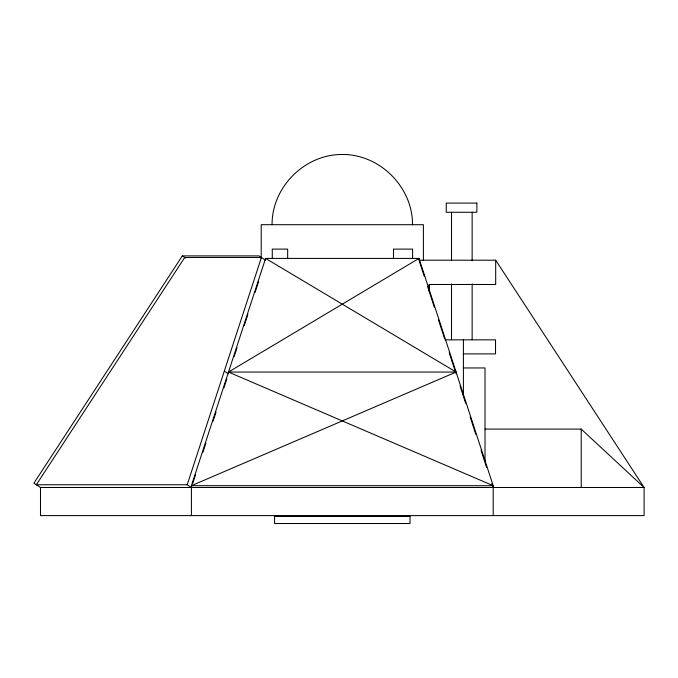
<?xml version="1.0" encoding="UTF-8"?>
<svg xmlns="http://www.w3.org/2000/svg" width="678" height="678" viewBox="0 0 678 678"><rect width="100%" height="100%" fill="white"/><g stroke="black" fill="none" stroke-linecap="round" stroke-linejoin="round"><path stroke-width="1.02" d="M272.073 224.698C271.836 187.111 304.71 154.237 342.297 154.474C379.883 154.237 412.758 187.111 412.529 224.698M187.213 484.762L261.411 257.471L184.73 257.471L36.315 484.762L187.213 484.762L191.399 487.49M493.203 515.602L493.203 485.702L418.987 258.411L265.59 258.411L191.399 485.702L191.399 515.602M192.713 483.465L195.662 474.414M202.883 452.285L205.841 443.234M213.062 421.114L216.019 412.063M223.901 387.926L226.85 378.875M234.079 356.747L237.029 347.695M244.25 325.567L247.86 314.507M255.089 292.379L258.699 281.319M265.59 260.199L259.013 255.894L182.314 255.894L33.9 483.185L40.494 487.49L644.1 487.49L644.1 515.602L40.494 515.602L40.494 487.49M456.099 373.841L456.099 372.053L191.399 485.702L493.203 485.702L228.494 372.053L418.987 258.411L418.987 260.199L495.686 260.199L644.1 487.49L581.216 429.089L485.016 429.089M444.988 339.839L495.533 339.839L495.533 353.899L463.405 353.899M463.405 367.951L485.016 367.951L485.016 461.413M228.494 372.053L456.091 372.053L265.59 258.411M182.314 255.894L185.611 258.047M224.316 371.112L228.494 373.841M419.335 261.208L424.259 276.293M427.538 286.345L434.42 307.465M438.369 319.533L444.599 338.644M449.209 352.721L455.447 371.832M460.04 385.909L465.616 403.198M470.218 417.089L475.795 434.378M481.049 450.277L486.635 467.566M491.889 483.465L493.203 487.49M581.216 429.089L581.216 487.49M495.686 260.199L495.686 284.489L429.064 284.489L429.064 290.837M472.142 212.273L472.142 260.767M472.142 283.963L472.142 339.839M463.405 339.839L463.405 395.46M451.506 212.273L451.506 260.767M451.506 283.963L451.506 339.839M429.479 284.489L429.479 290.837M423.394 260.589L423.394 224.698L261.208 224.698L261.208 258.479M412.605 258.182L412.605 249.106L393.477 249.106L393.477 258.182M287.667 258.182L287.667 249.106L272.276 249.106L272.276 258.182M476.846 203.086L446.243 203.086L446.243 212.273L476.846 212.273L476.846 203.086M410.004 516.45L274.59 516.45L274.59 523.526L410.004 523.526L410.004 516.45"/></g></svg>
